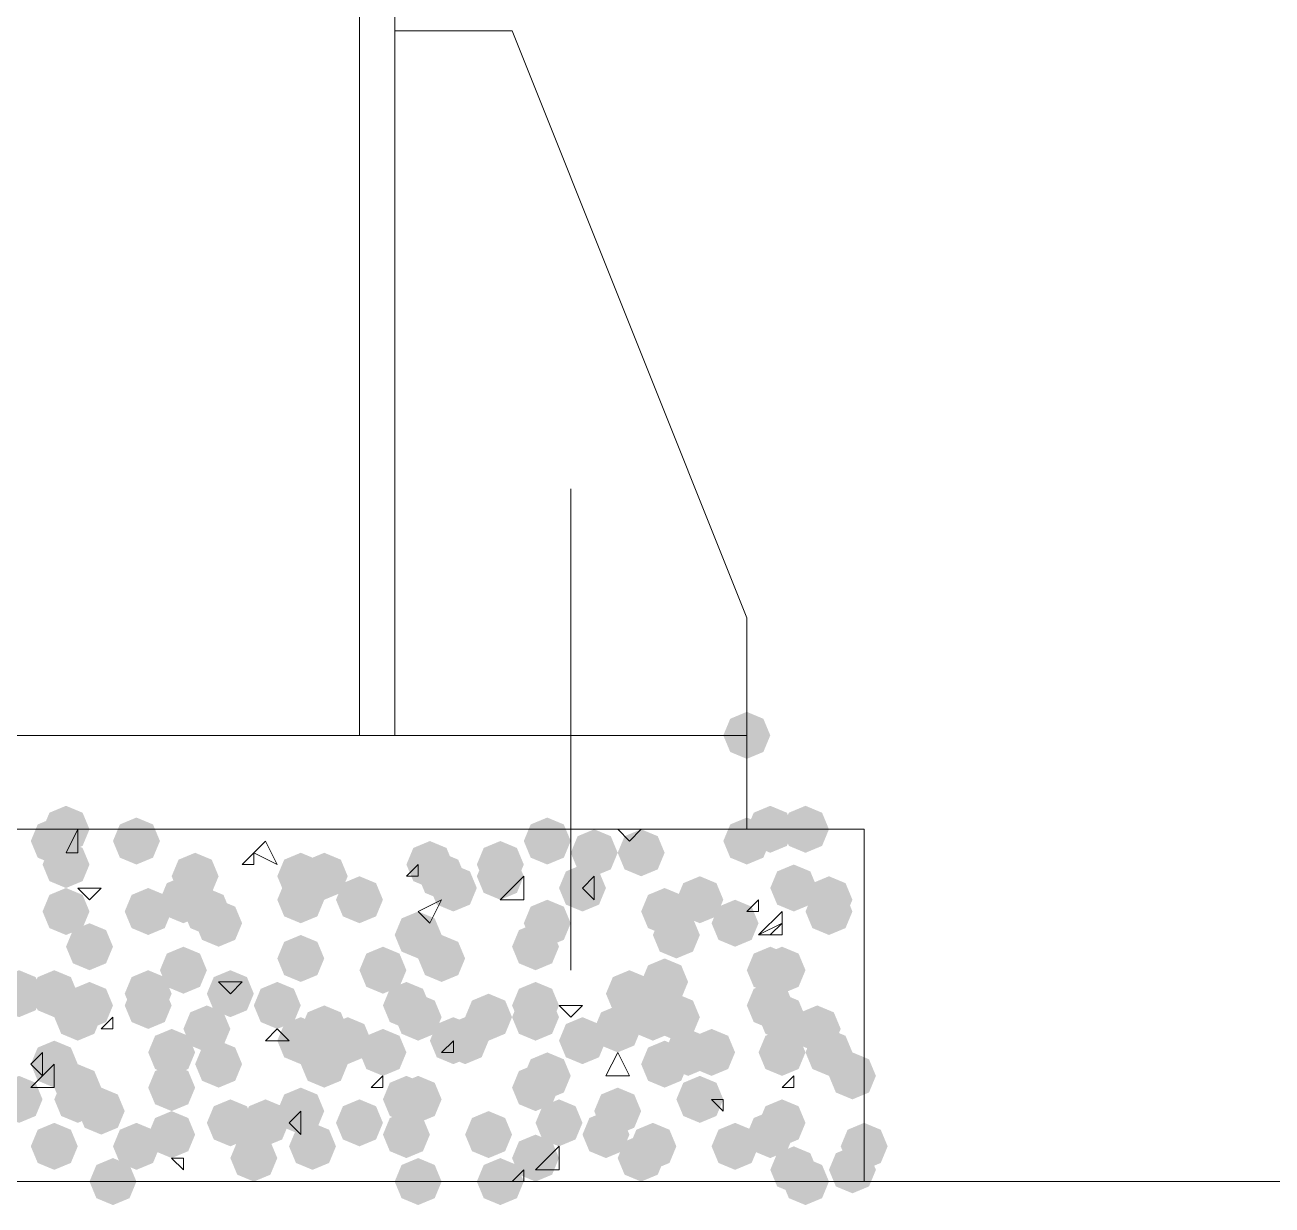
# Model space of a CAD drawing. Header units: millimetres. Extents: x 29 to 95071, y 20 to 67221.
# Drawn here: x 21077 to 21604, y 26646 to 27144 of the extents above; entities that cross this region are included whole.
import ezdxf

# ---------------------------------------------------------------- set-up
doc = ezdxf.new("R2010")
doc.units = ezdxf.units.MM

msp = doc.modelspace()

# ---------------------------------------------------------------- hatches: boundary and pattern name
h = msp.add_hatch(color=7)
h.dxf.hatch_style = 2
h.paths.add_polyline_path([(21381.88, 26834.65), (21374.88, 26837.56), (21371.97, 26844.56), (21374.88, 26851.57), (21381.88, 26854.48), (21388.88, 26851.57), (21391.8, 26844.56), (21388.88, 26837.56)])
h = msp.add_hatch(color=7)
h.dxf.hatch_style = 2
h.paths.add_polyline_path([(21094.4, 26795), (21087.4, 26797.91), (21084.49, 26804.91), (21087.4, 26811.91), (21094.4, 26814.83), (21101.4, 26811.91), (21104.32, 26804.91), (21101.4, 26797.91)])
h = msp.add_hatch(color=7)
h.dxf.hatch_style = 2
h.paths.add_polyline_path([(21391.8, 26795), (21384.8, 26797.91), (21381.88, 26804.91), (21384.8, 26811.91), (21391.8, 26814.83), (21398.8, 26811.91), (21401.71, 26804.91), (21398.8, 26797.91)])
h = msp.add_hatch(color=7)
h.dxf.hatch_style = 2
h.paths.add_polyline_path([(21406.67, 26795), (21399.66, 26797.91), (21396.75, 26804.91), (21399.66, 26811.91), (21406.67, 26814.83), (21413.67, 26811.91), (21416.58, 26804.91), (21413.67, 26797.91)])
h = msp.add_hatch(color=7)
h.dxf.hatch_style = 2
h.paths.add_polyline_path([(21089.45, 26790.04), (21082.45, 26792.95), (21079.53, 26799.96), (21082.45, 26806.96), (21089.45, 26809.87), (21096.45, 26806.96), (21099.36, 26799.96), (21096.45, 26792.95)])
h = msp.add_hatch(color=7)
h.dxf.hatch_style = 2
h.paths.add_polyline_path([(21124.14, 26790.04), (21117.14, 26792.95), (21114.23, 26799.96), (21117.14, 26806.96), (21124.14, 26809.87), (21131.14, 26806.96), (21134.06, 26799.96), (21131.14, 26792.95)])
h = msp.add_hatch(color=7)
h.dxf.hatch_style = 2
h.paths.add_polyline_path([(21297.62, 26790.04), (21290.62, 26792.95), (21287.71, 26799.96), (21290.62, 26806.96), (21297.62, 26809.87), (21304.62, 26806.96), (21307.54, 26799.96), (21304.62, 26792.95)])
h = msp.add_hatch(color=7)
h.dxf.hatch_style = 2
h.paths.add_polyline_path([(21381.88, 26790.04), (21374.88, 26792.95), (21371.97, 26799.96), (21374.88, 26806.96), (21381.88, 26809.87), (21388.88, 26806.96), (21391.8, 26799.96), (21388.88, 26792.95)])
h = msp.add_hatch(color=7)
h.dxf.hatch_style = 2
h.paths.add_polyline_path([(21317.45, 26785.09), (21310.45, 26788), (21307.54, 26795), (21310.45, 26802), (21317.45, 26804.91), (21324.45, 26802), (21327.36, 26795), (21324.45, 26788)])
h = msp.add_hatch(color=7)
h.dxf.hatch_style = 2
h.paths.add_polyline_path([(21337.27, 26785.09), (21330.27, 26788), (21327.36, 26795), (21330.27, 26802), (21337.27, 26804.91), (21344.28, 26802), (21347.19, 26795), (21344.28, 26788)])
h = msp.add_hatch(color=7)
h.dxf.hatch_style = 2
h.paths.add_polyline_path([(21094.4, 26780.13), (21087.4, 26783.04), (21084.49, 26790.04), (21087.4, 26797.04), (21094.4, 26799.96), (21101.4, 26797.04), (21104.32, 26790.04), (21101.4, 26783.04)])
h = msp.add_hatch(color=7)
h.dxf.hatch_style = 2
h.paths.add_polyline_path([(21248.06, 26780.13), (21241.06, 26783.04), (21238.14, 26790.04), (21241.06, 26797.04), (21248.06, 26799.96), (21255.06, 26797.04), (21257.97, 26790.04), (21255.06, 26783.04)])
h = msp.add_hatch(color=7)
h.dxf.hatch_style = 2
h.paths.add_polyline_path([(21277.8, 26780.13), (21270.79, 26783.04), (21267.88, 26790.04), (21270.79, 26797.04), (21277.8, 26799.96), (21284.8, 26797.04), (21287.71, 26790.04), (21284.8, 26783.04)])
h = msp.add_hatch(color=7)
h.dxf.hatch_style = 2
h.paths.add_polyline_path([(21148.93, 26775.17), (21141.92, 26778.09), (21139.01, 26785.09), (21141.92, 26792.09), (21148.93, 26795), (21155.93, 26792.09), (21158.84, 26785.09), (21155.93, 26778.09)])
h = msp.add_hatch(color=7)
h.dxf.hatch_style = 2
h.paths.add_polyline_path([(21193.53, 26775.17), (21186.53, 26778.09), (21183.62, 26785.09), (21186.53, 26792.09), (21193.53, 26795), (21200.54, 26792.09), (21203.45, 26785.09), (21200.54, 26778.09)])
h = msp.add_hatch(color=7)
h.dxf.hatch_style = 2
h.paths.add_polyline_path([(21203.45, 26775.17), (21196.45, 26778.09), (21193.53, 26785.09), (21196.45, 26792.09), (21203.45, 26795), (21210.45, 26792.09), (21213.36, 26785.09), (21210.45, 26778.09)])
h = msp.add_hatch(color=7)
h.dxf.hatch_style = 2
h.paths.add_polyline_path([(21253.01, 26775.17), (21246.01, 26778.09), (21243.1, 26785.09), (21246.01, 26792.09), (21253.01, 26795), (21260.01, 26792.09), (21262.93, 26785.09), (21260.01, 26778.09)])
h = msp.add_hatch(color=7)
h.dxf.hatch_style = 2
h.paths.add_polyline_path([(21257.97, 26770.22), (21250.97, 26773.13), (21248.06, 26780.13), (21250.97, 26787.13), (21257.97, 26790.04), (21264.97, 26787.13), (21267.88, 26780.13), (21264.97, 26773.13)])
h = msp.add_hatch(color=7)
h.dxf.hatch_style = 2
h.paths.add_polyline_path([(21277.8, 26775.17), (21270.79, 26778.09), (21267.88, 26785.09), (21270.79, 26792.09), (21277.8, 26795), (21284.8, 26792.09), (21287.71, 26785.09), (21284.8, 26778.09)])
h = msp.add_hatch(color=7)
h.dxf.hatch_style = 2
h.paths.add_polyline_path([(21312.49, 26770.22), (21305.49, 26773.13), (21302.58, 26780.13), (21305.49, 26787.13), (21312.49, 26790.04), (21319.49, 26787.13), (21322.4, 26780.13), (21319.49, 26773.13)])
h = msp.add_hatch(color=7)
h.dxf.hatch_style = 2
h.paths.add_polyline_path([(21401.71, 26770.22), (21394.71, 26773.13), (21391.8, 26780.13), (21394.71, 26787.13), (21401.71, 26790.04), (21408.71, 26787.13), (21411.62, 26780.13), (21408.71, 26773.13)])
h = msp.add_hatch(color=7)
h.dxf.hatch_style = 2
h.paths.add_polyline_path([(21143.97, 26765.26), (21136.97, 26768.17), (21134.06, 26775.17), (21136.97, 26782.17), (21143.97, 26785.09), (21150.97, 26782.17), (21153.88, 26775.17), (21150.97, 26768.17)])
h = msp.add_hatch(color=7)
h.dxf.hatch_style = 2
h.paths.add_polyline_path([(21193.53, 26765.26), (21186.53, 26768.17), (21183.62, 26775.17), (21186.53, 26782.17), (21193.53, 26785.09), (21200.54, 26782.17), (21203.45, 26775.17), (21200.54, 26768.17)])
h = msp.add_hatch(color=7)
h.dxf.hatch_style = 2
h.paths.add_polyline_path([(21218.32, 26765.26), (21211.32, 26768.17), (21208.4, 26775.17), (21211.32, 26782.17), (21218.32, 26785.09), (21225.32, 26782.17), (21228.23, 26775.17), (21225.32, 26768.17)])
h = msp.add_hatch(color=7)
h.dxf.hatch_style = 2
h.paths.add_polyline_path([(21362.06, 26765.26), (21355.06, 26768.17), (21352.14, 26775.17), (21355.06, 26782.17), (21362.06, 26785.09), (21369.06, 26782.17), (21371.97, 26775.17), (21369.06, 26768.17)])
h = msp.add_hatch(color=7)
h.dxf.hatch_style = 2
h.paths.add_polyline_path([(21416.58, 26765.26), (21409.58, 26768.17), (21406.67, 26775.17), (21409.58, 26782.17), (21416.58, 26785.09), (21423.58, 26782.17), (21426.49, 26775.17), (21423.58, 26768.17)])
h = msp.add_hatch(color=7)
h.dxf.hatch_style = 2
h.paths.add_polyline_path([(21094.4, 26760.3), (21087.4, 26763.22), (21084.49, 26770.22), (21087.4, 26777.22), (21094.4, 26780.13), (21101.4, 26777.22), (21104.32, 26770.22), (21101.4, 26763.22)])
h = msp.add_hatch(color=7)
h.dxf.hatch_style = 2
h.paths.add_polyline_path([(21129.1, 26760.3), (21122.1, 26763.22), (21119.19, 26770.22), (21122.1, 26777.22), (21129.1, 26780.13), (21136.1, 26777.22), (21139.01, 26770.22), (21136.1, 26763.22)])
h = msp.add_hatch(color=7)
h.dxf.hatch_style = 2
h.paths.add_polyline_path([(21153.88, 26760.3), (21146.88, 26763.22), (21143.97, 26770.22), (21146.88, 26777.22), (21153.88, 26780.13), (21160.88, 26777.22), (21163.8, 26770.22), (21160.88, 26763.22)])
h = msp.add_hatch(color=7)
h.dxf.hatch_style = 2
h.paths.add_polyline_path([(21347.19, 26760.3), (21340.19, 26763.22), (21337.27, 26770.22), (21340.19, 26777.22), (21347.19, 26780.13), (21354.19, 26777.22), (21357.1, 26770.22), (21354.19, 26763.22)])
h = msp.add_hatch(color=7)
h.dxf.hatch_style = 2
h.paths.add_polyline_path([(21416.58, 26760.3), (21409.58, 26763.22), (21406.67, 26770.22), (21409.58, 26777.22), (21416.58, 26780.13), (21423.58, 26777.22), (21426.49, 26770.22), (21423.58, 26763.22)])
h = msp.add_hatch(color=7)
h.dxf.hatch_style = 2
h.paths.add_polyline_path([(21158.84, 26755.35), (21151.84, 26758.26), (21148.93, 26765.26), (21151.84, 26772.26), (21158.84, 26775.17), (21165.84, 26772.26), (21168.75, 26765.26), (21165.84, 26758.26)])
h = msp.add_hatch(color=7)
h.dxf.hatch_style = 2
h.paths.add_polyline_path([(21297.62, 26755.35), (21290.62, 26758.26), (21287.71, 26765.26), (21290.62, 26772.26), (21297.62, 26775.17), (21304.62, 26772.26), (21307.54, 26765.26), (21304.62, 26758.26)])
h = msp.add_hatch(color=7)
h.dxf.hatch_style = 2
h.paths.add_polyline_path([(21376.93, 26755.35), (21369.93, 26758.26), (21367.01, 26765.26), (21369.93, 26772.26), (21376.93, 26775.17), (21383.93, 26772.26), (21386.84, 26765.26), (21383.93, 26758.26)])
h = msp.add_hatch(color=7)
h.dxf.hatch_style = 2
h.paths.add_polyline_path([(21243.1, 26750.39), (21236.1, 26753.3), (21233.19, 26760.3), (21236.1, 26767.3), (21243.1, 26770.22), (21250.1, 26767.3), (21253.01, 26760.3), (21250.1, 26753.3)])
h = msp.add_hatch(color=7)
h.dxf.hatch_style = 2
h.paths.add_polyline_path([(21352.14, 26750.39), (21345.14, 26753.3), (21342.23, 26760.3), (21345.14, 26767.3), (21352.14, 26770.22), (21359.14, 26767.3), (21362.06, 26760.3), (21359.14, 26753.3)])
h = msp.add_hatch(color=7)
h.dxf.hatch_style = 2
h.paths.add_polyline_path([(21104.32, 26745.43), (21097.32, 26748.35), (21094.4, 26755.35), (21097.32, 26762.35), (21104.32, 26765.26), (21111.32, 26762.35), (21114.23, 26755.35), (21111.32, 26748.35)])
h = msp.add_hatch(color=7)
h.dxf.hatch_style = 2
h.paths.add_polyline_path([(21292.67, 26745.43), (21285.66, 26748.35), (21282.75, 26755.35), (21285.66, 26762.35), (21292.67, 26765.26), (21299.67, 26762.35), (21302.58, 26755.35), (21299.67, 26748.35)])
h = msp.add_hatch(color=7)
h.dxf.hatch_style = 2
h.paths.add_polyline_path([(21193.53, 26740.48), (21186.53, 26743.39), (21183.62, 26750.39), (21186.53, 26757.39), (21193.53, 26760.3), (21200.54, 26757.39), (21203.45, 26750.39), (21200.54, 26743.39)])
h = msp.add_hatch(color=7)
h.dxf.hatch_style = 2
h.paths.add_polyline_path([(21253.01, 26740.48), (21246.01, 26743.39), (21243.1, 26750.39), (21246.01, 26757.39), (21253.01, 26760.3), (21260.01, 26757.39), (21262.93, 26750.39), (21260.01, 26743.39)])
h = msp.add_hatch(color=7)
h.dxf.hatch_style = 2
h.paths.add_polyline_path([(21143.97, 26735.52), (21136.97, 26738.43), (21134.06, 26745.43), (21136.97, 26752.44), (21143.97, 26755.35), (21150.97, 26752.44), (21153.88, 26745.43), (21150.97, 26738.43)])
h = msp.add_hatch(color=7)
h.dxf.hatch_style = 2
h.paths.add_polyline_path([(21228.23, 26735.52), (21221.23, 26738.43), (21218.32, 26745.43), (21221.23, 26752.44), (21228.23, 26755.35), (21235.23, 26752.44), (21238.14, 26745.43), (21235.23, 26738.43)])
h = msp.add_hatch(color=7)
h.dxf.hatch_style = 2
h.paths.add_polyline_path([(21391.8, 26735.52), (21384.8, 26738.43), (21381.88, 26745.43), (21384.8, 26752.44), (21391.8, 26755.35), (21398.8, 26752.44), (21401.71, 26745.43), (21398.8, 26738.43)])
h = msp.add_hatch(color=7)
h.dxf.hatch_style = 2
h.paths.add_polyline_path([(21396.75, 26735.52), (21389.75, 26738.43), (21386.84, 26745.43), (21389.75, 26752.44), (21396.75, 26755.35), (21403.75, 26752.44), (21406.67, 26745.43), (21403.75, 26738.43)])
h = msp.add_hatch(color=7)
h.dxf.hatch_style = 2
h.paths.add_polyline_path([(21347.19, 26730.56), (21340.19, 26733.48), (21337.27, 26740.48), (21340.19, 26747.48), (21347.19, 26750.39), (21354.19, 26747.48), (21357.1, 26740.48), (21354.19, 26733.48)])
h = msp.add_hatch(color=7)
h.dxf.hatch_style = 2
h.paths.add_polyline_path([(21074.58, 26725.61), (21067.58, 26728.52), (21064.66, 26735.52), (21067.58, 26742.52), (21074.58, 26745.43), (21081.58, 26742.52), (21084.49, 26735.52), (21081.58, 26728.52)])
h = msp.add_hatch(color=7)
h.dxf.hatch_style = 2
h.paths.add_polyline_path([(21089.45, 26725.61), (21082.45, 26728.52), (21079.53, 26735.52), (21082.45, 26742.52), (21089.45, 26745.43), (21096.45, 26742.52), (21099.36, 26735.52), (21096.45, 26728.52)])
h = msp.add_hatch(color=7)
h.dxf.hatch_style = 2
h.paths.add_polyline_path([(21129.1, 26725.61), (21122.1, 26728.52), (21119.19, 26735.52), (21122.1, 26742.52), (21129.1, 26745.43), (21136.1, 26742.52), (21139.01, 26735.52), (21136.1, 26728.52)])
h = msp.add_hatch(color=7)
h.dxf.hatch_style = 2
h.paths.add_polyline_path([(21163.8, 26725.61), (21156.79, 26728.52), (21153.88, 26735.52), (21156.79, 26742.52), (21163.8, 26745.43), (21170.8, 26742.52), (21173.71, 26735.52), (21170.8, 26728.52)])
h = msp.add_hatch(color=7)
h.dxf.hatch_style = 2
h.paths.add_polyline_path([(21332.32, 26725.61), (21325.32, 26728.52), (21322.4, 26735.52), (21325.32, 26742.52), (21332.32, 26745.43), (21339.32, 26742.52), (21342.23, 26735.52), (21339.32, 26728.52)])
h = msp.add_hatch(color=7)
h.dxf.hatch_style = 2
h.paths.add_polyline_path([(21104.32, 26720.65), (21097.32, 26723.56), (21094.4, 26730.56), (21097.32, 26737.57), (21104.32, 26740.48), (21111.32, 26737.57), (21114.23, 26730.56), (21111.32, 26723.56)])
h = msp.add_hatch(color=7)
h.dxf.hatch_style = 2
h.paths.add_polyline_path([(21129.1, 26720.65), (21122.1, 26723.56), (21119.19, 26730.56), (21122.1, 26737.57), (21129.1, 26740.48), (21136.1, 26737.57), (21139.01, 26730.56), (21136.1, 26723.56)])
h = msp.add_hatch(color=7)
h.dxf.hatch_style = 2
h.paths.add_polyline_path([(21183.62, 26720.65), (21176.62, 26723.56), (21173.71, 26730.56), (21176.62, 26737.57), (21183.62, 26740.48), (21190.62, 26737.57), (21193.53, 26730.56), (21190.62, 26723.56)])
h = msp.add_hatch(color=7)
h.dxf.hatch_style = 2
h.paths.add_polyline_path([(21238.14, 26720.65), (21231.14, 26723.56), (21228.23, 26730.56), (21231.14, 26737.57), (21238.14, 26740.48), (21245.14, 26737.57), (21248.06, 26730.56), (21245.14, 26723.56)])
h = msp.add_hatch(color=7)
h.dxf.hatch_style = 2
h.paths.add_polyline_path([(21292.67, 26720.65), (21285.66, 26723.56), (21282.75, 26730.56), (21285.66, 26737.57), (21292.67, 26740.48), (21299.67, 26737.57), (21302.58, 26730.56), (21299.67, 26723.56)])
h = msp.add_hatch(color=7)
h.dxf.hatch_style = 2
h.paths.add_polyline_path([(21391.8, 26720.65), (21384.8, 26723.56), (21381.88, 26730.56), (21384.8, 26737.57), (21391.8, 26740.48), (21398.8, 26737.57), (21401.71, 26730.56), (21398.8, 26723.56)])
h = msp.add_hatch(color=7)
h.dxf.hatch_style = 2
h.paths.add_polyline_path([(21099.36, 26715.69), (21092.36, 26718.61), (21089.45, 26725.61), (21092.36, 26732.61), (21099.36, 26735.52), (21106.36, 26732.61), (21109.27, 26725.61), (21106.36, 26718.61)])
h = msp.add_hatch(color=7)
h.dxf.hatch_style = 2
h.paths.add_polyline_path([(21243.1, 26715.69), (21236.1, 26718.61), (21233.19, 26725.61), (21236.1, 26732.61), (21243.1, 26735.52), (21250.1, 26732.61), (21253.01, 26725.61), (21250.1, 26718.61)])
h = msp.add_hatch(color=7)
h.dxf.hatch_style = 2
h.paths.add_polyline_path([(21272.84, 26715.69), (21265.84, 26718.61), (21262.93, 26725.61), (21265.84, 26732.61), (21272.84, 26735.52), (21279.84, 26732.61), (21282.75, 26725.61), (21279.84, 26718.61)])
h = msp.add_hatch(color=7)
h.dxf.hatch_style = 2
h.paths.add_polyline_path([(21292.67, 26715.69), (21285.66, 26718.61), (21282.75, 26725.61), (21285.66, 26732.61), (21292.67, 26735.52), (21299.67, 26732.61), (21302.58, 26725.61), (21299.67, 26718.61)])
h = msp.add_hatch(color=7)
h.dxf.hatch_style = 2
h.paths.add_polyline_path([(21342.23, 26715.69), (21335.23, 26718.61), (21332.32, 26725.61), (21335.23, 26732.61), (21342.23, 26735.52), (21349.23, 26732.61), (21352.14, 26725.61), (21349.23, 26718.61)])
h = msp.add_hatch(color=7)
h.dxf.hatch_style = 2
h.paths.add_polyline_path([(21352.14, 26715.69), (21345.14, 26718.61), (21342.23, 26725.61), (21345.14, 26732.61), (21352.14, 26735.52), (21359.14, 26732.61), (21362.06, 26725.61), (21359.14, 26718.61)])
h = msp.add_hatch(color=7)
h.dxf.hatch_style = 2
h.paths.add_polyline_path([(21396.75, 26715.69), (21389.75, 26718.61), (21386.84, 26725.61), (21389.75, 26732.61), (21396.75, 26735.52), (21403.75, 26732.61), (21406.67, 26725.61), (21403.75, 26718.61)])
h = msp.add_hatch(color=7)
h.dxf.hatch_style = 2
h.paths.add_polyline_path([(21153.88, 26710.74), (21146.88, 26713.65), (21143.97, 26720.65), (21146.88, 26727.65), (21153.88, 26730.56), (21160.88, 26727.65), (21163.8, 26720.65), (21160.88, 26713.65)])
h = msp.add_hatch(color=7)
h.dxf.hatch_style = 2
h.paths.add_polyline_path([(21203.45, 26710.74), (21196.45, 26713.65), (21193.53, 26720.65), (21196.45, 26727.65), (21203.45, 26730.56), (21210.45, 26727.65), (21213.36, 26720.65), (21210.45, 26713.65)])
h = msp.add_hatch(color=7)
h.dxf.hatch_style = 2
h.paths.add_polyline_path([(21327.36, 26710.74), (21320.36, 26713.65), (21317.45, 26720.65), (21320.36, 26727.65), (21327.36, 26730.56), (21334.36, 26727.65), (21337.27, 26720.65), (21334.36, 26713.65)])
h = msp.add_hatch(color=7)
h.dxf.hatch_style = 2
h.paths.add_polyline_path([(21411.62, 26710.74), (21404.62, 26713.65), (21401.71, 26720.65), (21404.62, 26727.65), (21411.62, 26730.56), (21418.62, 26727.65), (21421.54, 26720.65), (21418.62, 26713.65)])
h = msp.add_hatch(color=7)
h.dxf.hatch_style = 2
h.paths.add_polyline_path([(21193.53, 26705.78), (21186.53, 26708.69), (21183.62, 26715.69), (21186.53, 26722.7), (21193.53, 26725.61), (21200.54, 26722.7), (21203.45, 26715.69), (21200.54, 26708.69)])
h = msp.add_hatch(color=7)
h.dxf.hatch_style = 2
h.paths.add_polyline_path([(21213.36, 26705.78), (21206.36, 26708.69), (21203.45, 26715.69), (21206.36, 26722.7), (21213.36, 26725.61), (21220.36, 26722.7), (21223.27, 26715.69), (21220.36, 26708.69)])
h = msp.add_hatch(color=7)
h.dxf.hatch_style = 2
h.paths.add_polyline_path([(21257.97, 26705.78), (21250.97, 26708.69), (21248.06, 26715.69), (21250.97, 26722.7), (21257.97, 26725.61), (21264.97, 26722.7), (21267.88, 26715.69), (21264.97, 26708.69)])
h = msp.add_hatch(color=7)
h.dxf.hatch_style = 2
h.paths.add_polyline_path([(21262.93, 26705.78), (21255.93, 26708.69), (21253.01, 26715.69), (21255.93, 26722.7), (21262.93, 26725.61), (21269.93, 26722.7), (21272.84, 26715.69), (21269.93, 26708.69)])
h = msp.add_hatch(color=7)
h.dxf.hatch_style = 2
h.paths.add_polyline_path([(21312.49, 26705.78), (21305.49, 26708.69), (21302.58, 26715.69), (21305.49, 26722.7), (21312.49, 26725.61), (21319.49, 26722.7), (21322.4, 26715.69), (21319.49, 26708.69)])
h = msp.add_hatch(color=7)
h.dxf.hatch_style = 2
h.paths.add_polyline_path([(21139.01, 26700.83), (21132.01, 26703.74), (21129.1, 26710.74), (21132.01, 26717.74), (21139.01, 26720.65), (21146.01, 26717.74), (21148.93, 26710.74), (21146.01, 26703.74)])
h = msp.add_hatch(color=7)
h.dxf.hatch_style = 2
h.paths.add_polyline_path([(21228.23, 26700.83), (21221.23, 26703.74), (21218.32, 26710.74), (21221.23, 26717.74), (21228.23, 26720.65), (21235.23, 26717.74), (21238.14, 26710.74), (21235.23, 26703.74)])
h = msp.add_hatch(color=7)
h.dxf.hatch_style = 2
h.paths.add_polyline_path([(21357.1, 26700.83), (21350.1, 26703.74), (21347.19, 26710.74), (21350.1, 26717.74), (21357.1, 26720.65), (21364.1, 26717.74), (21367.01, 26710.74), (21364.1, 26703.74)])
h = msp.add_hatch(color=7)
h.dxf.hatch_style = 2
h.paths.add_polyline_path([(21367.01, 26700.83), (21360.01, 26703.74), (21357.1, 26710.74), (21360.01, 26717.74), (21367.01, 26720.65), (21374.01, 26717.74), (21376.93, 26710.74), (21374.01, 26703.74)])
h = msp.add_hatch(color=7)
h.dxf.hatch_style = 2
h.paths.add_polyline_path([(21396.75, 26700.83), (21389.75, 26703.74), (21386.84, 26710.74), (21389.75, 26717.74), (21396.75, 26720.65), (21403.75, 26717.74), (21406.67, 26710.74), (21403.75, 26703.74)])
h = msp.add_hatch(color=7)
h.dxf.hatch_style = 2
h.paths.add_polyline_path([(21416.58, 26700.83), (21409.58, 26703.74), (21406.67, 26710.74), (21409.58, 26717.74), (21416.58, 26720.65), (21423.58, 26717.74), (21426.49, 26710.74), (21423.58, 26703.74)])
h = msp.add_hatch(color=7)
h.dxf.hatch_style = 2
h.paths.add_polyline_path([(21089.45, 26695.87), (21082.45, 26698.78), (21079.53, 26705.78), (21082.45, 26712.78), (21089.45, 26715.69), (21096.45, 26712.78), (21099.36, 26705.78), (21096.45, 26698.78)])
h = msp.add_hatch(color=7)
h.dxf.hatch_style = 2
h.paths.add_polyline_path([(21158.84, 26695.87), (21151.84, 26698.78), (21148.93, 26705.78), (21151.84, 26712.78), (21158.84, 26715.69), (21165.84, 26712.78), (21168.75, 26705.78), (21165.84, 26698.78)])
h = msp.add_hatch(color=7)
h.dxf.hatch_style = 2
h.paths.add_polyline_path([(21203.45, 26695.87), (21196.45, 26698.78), (21193.53, 26705.78), (21196.45, 26712.78), (21203.45, 26715.69), (21210.45, 26712.78), (21213.36, 26705.78), (21210.45, 26698.78)])
h = msp.add_hatch(color=7)
h.dxf.hatch_style = 2
h.paths.add_polyline_path([(21347.19, 26695.87), (21340.19, 26698.78), (21337.27, 26705.78), (21340.19, 26712.78), (21347.19, 26715.69), (21354.19, 26712.78), (21357.1, 26705.78), (21354.19, 26698.78)])
h = msp.add_hatch(color=7)
h.dxf.hatch_style = 2
h.paths.add_polyline_path([(21099.36, 26685.96), (21092.36, 26688.87), (21089.45, 26695.87), (21092.36, 26702.87), (21099.36, 26705.78), (21106.36, 26702.87), (21109.27, 26695.87), (21106.36, 26688.87)])
h = msp.add_hatch(color=7)
h.dxf.hatch_style = 2
h.paths.add_polyline_path([(21139.01, 26685.96), (21132.01, 26688.87), (21129.1, 26695.87), (21132.01, 26702.87), (21139.01, 26705.78), (21146.01, 26702.87), (21148.93, 26695.87), (21146.01, 26688.87)])
h = msp.add_hatch(color=7)
h.dxf.hatch_style = 2
h.paths.add_polyline_path([(21292.67, 26685.96), (21285.66, 26688.87), (21282.75, 26695.87), (21285.66, 26702.87), (21292.67, 26705.78), (21299.67, 26702.87), (21302.58, 26695.87), (21299.67, 26688.87)])
h = msp.add_hatch(color=7)
h.dxf.hatch_style = 2
h.paths.add_polyline_path([(21297.62, 26690.91), (21290.62, 26693.82), (21287.71, 26700.83), (21290.62, 26707.83), (21297.62, 26710.74), (21304.62, 26707.83), (21307.54, 26700.83), (21304.62, 26693.82)])
h = msp.add_hatch(color=7)
h.dxf.hatch_style = 2
h.paths.add_polyline_path([(21426.49, 26690.91), (21419.49, 26693.82), (21416.58, 26700.83), (21419.49, 26707.83), (21426.49, 26710.74), (21433.49, 26707.83), (21436.41, 26700.83), (21433.49, 26693.82)])
h = msp.add_hatch(color=7)
h.dxf.hatch_style = 2
h.paths.add_polyline_path([(21074.58, 26681), (21067.58, 26683.91), (21064.66, 26690.91), (21067.58, 26697.91), (21074.58, 26700.83), (21081.58, 26697.91), (21084.49, 26690.91), (21081.58, 26683.91)])
h = msp.add_hatch(color=7)
h.dxf.hatch_style = 2
h.paths.add_polyline_path([(21099.36, 26681), (21092.36, 26683.91), (21089.45, 26690.91), (21092.36, 26697.91), (21099.36, 26700.83), (21106.36, 26697.91), (21109.27, 26690.91), (21106.36, 26683.91)])
h = msp.add_hatch(color=7)
h.dxf.hatch_style = 2
h.paths.add_polyline_path([(21238.14, 26681), (21231.14, 26683.91), (21228.23, 26690.91), (21231.14, 26697.91), (21238.14, 26700.83), (21245.14, 26697.91), (21248.06, 26690.91), (21245.14, 26683.91)])
h = msp.add_hatch(color=7)
h.dxf.hatch_style = 2
h.paths.add_polyline_path([(21243.1, 26681), (21236.1, 26683.91), (21233.19, 26690.91), (21236.1, 26697.91), (21243.1, 26700.83), (21250.1, 26697.91), (21253.01, 26690.91), (21250.1, 26683.91)])
h = msp.add_hatch(color=7)
h.dxf.hatch_style = 2
h.paths.add_polyline_path([(21362.06, 26681), (21355.06, 26683.91), (21352.14, 26690.91), (21355.06, 26697.91), (21362.06, 26700.83), (21369.06, 26697.91), (21371.97, 26690.91), (21369.06, 26683.91)])
h = msp.add_hatch(color=7)
h.dxf.hatch_style = 2
h.paths.add_polyline_path([(21109.27, 26676.04), (21102.27, 26678.95), (21099.36, 26685.96), (21102.27, 26692.96), (21109.27, 26695.87), (21116.27, 26692.96), (21119.19, 26685.96), (21116.27, 26678.95)])
h = msp.add_hatch(color=7)
h.dxf.hatch_style = 2
h.paths.add_polyline_path([(21193.53, 26676.04), (21186.53, 26678.95), (21183.62, 26685.96), (21186.53, 26692.96), (21193.53, 26695.87), (21200.54, 26692.96), (21203.45, 26685.96), (21200.54, 26678.95)])
h = msp.add_hatch(color=7)
h.dxf.hatch_style = 2
h.paths.add_polyline_path([(21327.36, 26676.04), (21320.36, 26678.95), (21317.45, 26685.96), (21320.36, 26692.96), (21327.36, 26695.87), (21334.36, 26692.96), (21337.27, 26685.96), (21334.36, 26678.95)])
h = msp.add_hatch(color=7)
h.dxf.hatch_style = 2
h.paths.add_polyline_path([(21163.8, 26671.09), (21156.79, 26674), (21153.88, 26681), (21156.79, 26688), (21163.8, 26690.91), (21170.8, 26688), (21173.71, 26681), (21170.8, 26674)])
h = msp.add_hatch(color=7)
h.dxf.hatch_style = 2
h.paths.add_polyline_path([(21178.66, 26671.09), (21171.66, 26674), (21168.75, 26681), (21171.66, 26688), (21178.66, 26690.91), (21185.67, 26688), (21188.58, 26681), (21185.67, 26674)])
h = msp.add_hatch(color=7)
h.dxf.hatch_style = 2
h.paths.add_polyline_path([(21218.32, 26671.09), (21211.32, 26674), (21208.4, 26681), (21211.32, 26688), (21218.32, 26690.91), (21225.32, 26688), (21228.23, 26681), (21225.32, 26674)])
h = msp.add_hatch(color=7)
h.dxf.hatch_style = 2
h.paths.add_polyline_path([(21302.58, 26671.09), (21295.58, 26674), (21292.67, 26681), (21295.58, 26688), (21302.58, 26690.91), (21309.58, 26688), (21312.49, 26681), (21309.58, 26674)])
h = msp.add_hatch(color=7)
h.dxf.hatch_style = 2
h.paths.add_polyline_path([(21396.75, 26671.09), (21389.75, 26674), (21386.84, 26681), (21389.75, 26688), (21396.75, 26690.91), (21403.75, 26688), (21406.67, 26681), (21403.75, 26674)])
h = msp.add_hatch(color=7)
h.dxf.hatch_style = 2
h.paths.add_polyline_path([(21139.01, 26666.13), (21132.01, 26669.04), (21129.1, 26676.04), (21132.01, 26683.04), (21139.01, 26685.96), (21146.01, 26683.04), (21148.93, 26676.04), (21146.01, 26669.04)])
h = msp.add_hatch(color=7)
h.dxf.hatch_style = 2
h.paths.add_polyline_path([(21238.14, 26666.13), (21231.14, 26669.04), (21228.23, 26676.04), (21231.14, 26683.04), (21238.14, 26685.96), (21245.14, 26683.04), (21248.06, 26676.04), (21245.14, 26669.04)])
h = msp.add_hatch(color=7)
h.dxf.hatch_style = 2
h.paths.add_polyline_path([(21272.84, 26666.13), (21265.84, 26669.04), (21262.93, 26676.04), (21265.84, 26683.04), (21272.84, 26685.96), (21279.84, 26683.04), (21282.75, 26676.04), (21279.84, 26669.04)])
h = msp.add_hatch(color=7)
h.dxf.hatch_style = 2
h.paths.add_polyline_path([(21322.4, 26666.13), (21315.4, 26669.04), (21312.49, 26676.04), (21315.4, 26683.04), (21322.4, 26685.96), (21329.41, 26683.04), (21332.32, 26676.04), (21329.41, 26669.04)])
h = msp.add_hatch(color=7)
h.dxf.hatch_style = 2
h.paths.add_polyline_path([(21391.8, 26666.13), (21384.8, 26669.04), (21381.88, 26676.04), (21384.8, 26683.04), (21391.8, 26685.96), (21398.8, 26683.04), (21401.71, 26676.04), (21398.8, 26669.04)])
h = msp.add_hatch(color=7)
h.dxf.hatch_style = 2
h.paths.add_polyline_path([(21089.45, 26661.17), (21082.45, 26664.08), (21079.53, 26671.09), (21082.45, 26678.09), (21089.45, 26681), (21096.45, 26678.09), (21099.36, 26671.09), (21096.45, 26664.08)])
h = msp.add_hatch(color=7)
h.dxf.hatch_style = 2
h.paths.add_polyline_path([(21124.14, 26661.17), (21117.14, 26664.08), (21114.23, 26671.09), (21117.14, 26678.09), (21124.14, 26681), (21131.14, 26678.09), (21134.06, 26671.09), (21131.14, 26664.08)])
h = msp.add_hatch(color=7)
h.dxf.hatch_style = 2
h.paths.add_polyline_path([(21198.49, 26661.17), (21191.49, 26664.08), (21188.58, 26671.09), (21191.49, 26678.09), (21198.49, 26681), (21205.49, 26678.09), (21208.4, 26671.09), (21205.49, 26664.08)])
h = msp.add_hatch(color=7)
h.dxf.hatch_style = 2
h.paths.add_polyline_path([(21342.23, 26661.17), (21335.23, 26664.08), (21332.32, 26671.09), (21335.23, 26678.09), (21342.23, 26681), (21349.23, 26678.09), (21352.14, 26671.09), (21349.23, 26664.08)])
h = msp.add_hatch(color=7)
h.dxf.hatch_style = 2
h.paths.add_polyline_path([(21376.93, 26661.17), (21369.93, 26664.08), (21367.01, 26671.09), (21369.93, 26678.09), (21376.93, 26681), (21383.93, 26678.09), (21386.84, 26671.09), (21383.93, 26664.08)])
h = msp.add_hatch(color=7)
h.dxf.hatch_style = 2
h.paths.add_polyline_path([(21431.45, 26661.17), (21424.45, 26664.08), (21421.54, 26671.09), (21424.45, 26678.09), (21431.45, 26681), (21438.45, 26678.09), (21441.36, 26671.09), (21438.45, 26664.08)])
h = msp.add_hatch(color=7)
h.dxf.hatch_style = 2
h.paths.add_polyline_path([(21173.71, 26656.22), (21166.71, 26659.13), (21163.8, 26666.13), (21166.71, 26673.13), (21173.71, 26676.04), (21180.71, 26673.13), (21183.62, 26666.13), (21180.71, 26659.13)])
h = msp.add_hatch(color=7)
h.dxf.hatch_style = 2
h.paths.add_polyline_path([(21292.67, 26656.22), (21285.66, 26659.13), (21282.75, 26666.13), (21285.66, 26673.13), (21292.67, 26676.04), (21299.67, 26673.13), (21302.58, 26666.13), (21299.67, 26659.13)])
h = msp.add_hatch(color=7)
h.dxf.hatch_style = 2
h.paths.add_polyline_path([(21337.27, 26656.22), (21330.27, 26659.13), (21327.36, 26666.13), (21330.27, 26673.13), (21337.27, 26676.04), (21344.28, 26673.13), (21347.19, 26666.13), (21344.28, 26659.13)])
h = msp.add_hatch(color=7)
h.dxf.hatch_style = 2
h.paths.add_polyline_path([(21401.71, 26651.26), (21394.71, 26654.17), (21391.8, 26661.17), (21394.71, 26668.17), (21401.71, 26671.09), (21408.71, 26668.17), (21411.62, 26661.17), (21408.71, 26654.17)])
h = msp.add_hatch(color=7)
h.dxf.hatch_style = 2
h.paths.add_polyline_path([(21426.49, 26651.26), (21419.49, 26654.17), (21416.58, 26661.17), (21419.49, 26668.17), (21426.49, 26671.09), (21433.49, 26668.17), (21436.41, 26661.17), (21433.49, 26654.17)])
h = msp.add_hatch(color=7)
h.dxf.hatch_style = 2
h.paths.add_polyline_path([(21114.23, 26646.3), (21107.23, 26649.21), (21104.32, 26656.22), (21107.23, 26663.22), (21114.23, 26666.13), (21121.23, 26663.22), (21124.14, 26656.22), (21121.23, 26649.21)])
h = msp.add_hatch(color=7)
h.dxf.hatch_style = 2
h.paths.add_polyline_path([(21243.1, 26646.3), (21236.1, 26649.21), (21233.19, 26656.22), (21236.1, 26663.22), (21243.1, 26666.13), (21250.1, 26663.22), (21253.01, 26656.22), (21250.1, 26649.21)])
h = msp.add_hatch(color=7)
h.dxf.hatch_style = 2
h.paths.add_polyline_path([(21277.8, 26646.3), (21270.79, 26649.21), (21267.88, 26656.22), (21270.79, 26663.22), (21277.8, 26666.13), (21284.8, 26663.22), (21287.71, 26656.22), (21284.8, 26649.21)])
h = msp.add_hatch(color=7)
h.dxf.hatch_style = 2
h.paths.add_polyline_path([(21406.67, 26646.3), (21399.66, 26649.21), (21396.75, 26656.22), (21399.66, 26663.22), (21406.67, 26666.13), (21413.67, 26663.22), (21416.58, 26656.22), (21413.67, 26649.21)])
h = msp.add_hatch(color=7)
h.dxf.hatch_style = 2
h.paths.add_polyline_path([(21406.67, 26646.3), (21399.66, 26649.21), (21396.75, 26656.22), (21399.66, 26663.22), (21406.67, 26666.13), (21413.67, 26663.22), (21416.58, 26656.22), (21413.67, 26649.21)])

# ---------------------------------------------------------------- linework, layer by layer
at = {"color": 7, "lineweight": 0}
for points in [[(21218.32, 26844.56), (21218.32, 30467.8)], [(21233.19, 26844.56), (21233.19, 30467.8)], [(21233.19, 27141.96), (21282.75, 27141.96)], [(21381.88, 26804.91), (21381.88, 26894.13), (21282.75, 27141.96)], [(21307.54, 26948.65), (21307.54, 26745.43)], [(20732.58, 26844.56), (21381.88, 26844.56)], [(20683.01, 26804.91), (21431.45, 26804.91)], [(21094.4, 26795), (21099.36, 26804.91)], [(21099.36, 26795), (21099.36, 26804.91)], [(21327.36, 26804.91), (21332.32, 26804.91)], [(21327.36, 26804.91), (21332.32, 26799.96)], [(21332.32, 26799.96), (21337.27, 26804.91)], [(21431.45, 26656.22), (21431.45, 26804.91)], [(21173.71, 26795), (21178.66, 26799.96)], [(21183.62, 26790.04), (21178.66, 26799.96)], [(21094.4, 26795), (21099.36, 26795)], [(21168.75, 26790.04), (21173.71, 26795)], [(21168.75, 26790.04), (21173.71, 26790.04)], [(21173.71, 26790.04), (21173.71, 26795)], [(21173.71, 26795), (21183.62, 26790.04)], [(21238.14, 26785.09), (21243.1, 26790.04)], [(21243.1, 26785.09), (21243.1, 26790.04)], [(21238.14, 26785.09), (21243.1, 26785.09)], [(21277.8, 26775.17), (21287.71, 26785.09)], [(21287.71, 26775.17), (21287.71, 26785.09)], [(21312.49, 26780.13), (21317.45, 26785.09)], [(21317.45, 26775.17), (21317.45, 26785.09)], [(21099.36, 26780.13), (21109.27, 26780.13)], [(21099.36, 26780.13), (21104.32, 26775.17)], [(21104.32, 26775.17), (21109.27, 26780.13)], [(21312.49, 26780.13), (21317.45, 26775.17)], [(21243.1, 26770.22), (21253.01, 26775.17)], [(21248.06, 26765.26), (21253.01, 26775.17)], [(21277.8, 26775.17), (21287.71, 26775.17)], [(21381.88, 26770.22), (21386.84, 26775.17)], [(21386.84, 26770.22), (21386.84, 26775.17)], [(21243.1, 26770.22), (21248.06, 26765.26)], [(21381.88, 26770.22), (21386.84, 26770.22)], [(21386.84, 26760.3), (21396.75, 26770.22)], [(21396.75, 26760.3), (21396.75, 26770.22)], [(21386.84, 26760.3), (21396.75, 26765.26)], [(21391.8, 26760.3), (21396.75, 26765.26)], [(21386.84, 26760.3), (21396.75, 26760.3)], [(21386.84, 26760.3), (21391.8, 26760.3)], [(21158.84, 26740.48), (21168.75, 26740.48)], [(21158.84, 26740.48), (21163.8, 26735.52)], [(21163.8, 26735.52), (21168.75, 26740.48)], [(21302.58, 26730.56), (21312.49, 26730.56)], [(21302.58, 26730.56), (21307.54, 26725.61)], [(21307.54, 26725.61), (21312.49, 26730.56)], [(21109.27, 26720.65), (21114.23, 26725.61)], [(21114.23, 26720.65), (21114.23, 26725.61)], [(21109.27, 26720.65), (21114.23, 26720.65)], [(21178.66, 26715.69), (21183.62, 26720.65)], [(21188.58, 26715.69), (21183.62, 26720.65)], [(21178.66, 26715.69), (21188.58, 26715.69)], [(21253.01, 26710.74), (21257.97, 26715.69)], [(21257.97, 26710.74), (21257.97, 26715.69)], [(21079.53, 26705.78), (21084.49, 26710.74)], [(21079.53, 26695.87), (21089.45, 26705.78)], [(21079.53, 26705.78), (21084.49, 26700.83)], [(21084.49, 26700.83), (21084.49, 26710.74)], [(21089.45, 26695.87), (21089.45, 26705.78)], [(21253.01, 26710.74), (21257.97, 26710.74)], [(21322.4, 26700.83), (21327.36, 26710.74)], [(21332.32, 26700.83), (21327.36, 26710.74)], [(21223.27, 26695.87), (21228.23, 26700.83)], [(21228.23, 26695.87), (21228.23, 26700.83)], [(21322.4, 26700.83), (21332.32, 26700.83)], [(21396.75, 26695.87), (21401.71, 26700.83)], [(21401.71, 26695.87), (21401.71, 26700.83)], [(21079.53, 26695.87), (21089.45, 26695.87)], [(21223.27, 26695.87), (21228.23, 26695.87)], [(21396.75, 26695.87), (21401.71, 26695.87)], [(21367.01, 26690.91), (21371.97, 26690.91)], [(21367.01, 26690.91), (21371.97, 26685.96)], [(21371.97, 26685.96), (21371.97, 26690.91)], [(21188.58, 26681), (21193.53, 26685.96)], [(21193.53, 26676.04), (21193.53, 26685.96)], [(21188.58, 26681), (21193.53, 26676.04)], [(21292.67, 26661.17), (21302.58, 26671.09)], [(21302.58, 26661.17), (21302.58, 26671.09)], [(21139.01, 26666.13), (21143.97, 26666.13)], [(21139.01, 26666.13), (21143.97, 26661.17)], [(21143.97, 26661.17), (21143.97, 26666.13)], [(21282.75, 26656.22), (21287.71, 26661.17)], [(21287.71, 26656.22), (21287.71, 26661.17)], [(21292.67, 26661.17), (21302.58, 26661.17)], [(26883.65, 26656.22), (3905.11, 26656.22)], [(17381.95, 26656.22), (21431.45, 26656.22)], [(21282.75, 26656.22), (21287.71, 26656.22)]]:
    msp.add_lwpolyline(points, dxfattribs=at)

doc.saveas('drawing.dxf')
